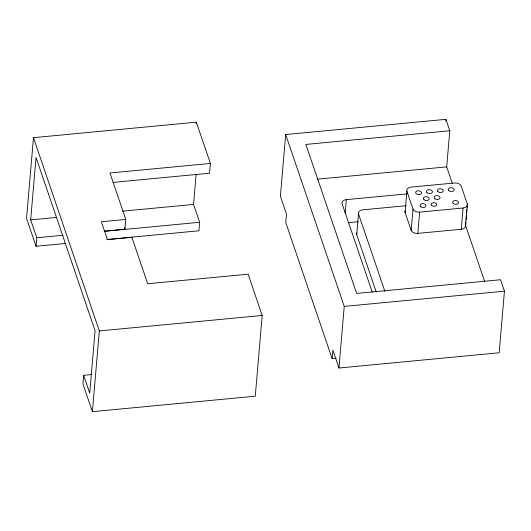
<?xml version="1.0" encoding="UTF-8"?>
<svg xmlns="http://www.w3.org/2000/svg" width="531" height="531" viewBox="0 0 531 531"><rect width="100%" height="100%" fill="white"/><g stroke="black" fill="none" stroke-linecap="round" stroke-linejoin="round"><path stroke-width="0.8" d="M113.236 182.379L209.553 173.219L210.389 163.448L196.331 122.183L33.473 137.668L26.55 218.4L36.048 246.265L65.658 243.45M36.048 246.265L36.772 237.769L30.685 219.9L36.042 157.441L95.082 330.713L89.726 393.172L83.639 375.311L91.87 374.528M83.639 375.311L82.916 383.807L92.407 411.671L255.265 396.192L262.188 315.46L248.123 274.195L147.698 283.746L131.874 237.304L107.441 239.62L101.355 221.759L125.787 219.436L124.944 229.213L104.587 231.144M92.407 411.671L99.33 330.939L33.473 137.668M196.185 123.836L196.331 122.183M106.784 239.541L198.899 230.786L199.629 222.283L193.543 204.422L196.078 174.838M452.273 183.248L446.697 166.873L449.79 130.759L445.894 119.329L285.685 134.555L280.401 196.165L286.488 214.033L285.758 222.529L332.14 358.644L336.269 358.252M332.14 358.644L332.871 350.141L338.957 368.01L499.167 352.776L504.45 291.167L500.554 279.731L356.626 293.417L305.863 144.439L449.79 130.759M345.163 213.349L346.338 199.649L407.012 193.881M338.957 368.01L344.234 306.394L285.685 134.555M376.227 291.944L356.739 234.748L358.518 213.933A5.575 3.591 4.9 0 1 362.733 209.845L406.261 205.703M465.747 221.892L465.468 225.157A5.575 3.591 4.9 0 1 461.253 229.246L417.831 233.375A5.575 3.591 4.9 0 1 411.18 230.315L405.093 212.453L406.919 191.206A5.575 3.591 4.9 0 1 411.127 187.118L454.556 182.996A5.575 3.591 4.9 0 1 461.2 186.049L467.287 203.911L467.008 207.183M411.18 230.315L413.005 209.075L406.919 191.206M417.831 233.375L419.649 212.128A5.575 3.591 4.9 0 1 413.005 209.075M445.755 120.968L445.894 119.329M461.253 229.246L463.078 207.999A5.575 3.591 4.9 0 0 467.287 203.911M465.959 219.436L466.311 215.354M466.517 212.898L466.795 209.632M465.594 226.1L467.419 204.853M210.389 163.448L109.957 172.993L125.787 219.436M317.571 179.153L446.697 166.873M30.685 219.9L56.186 217.478M122.807 211.146L193.543 204.422M36.772 237.769L63.096 235.266M104.222 231.357L199.629 222.283M419.649 212.128L463.078 207.999M348.429 222.635L358.272 221.699M344.234 306.394L504.45 291.167M99.33 330.939L262.188 315.46M465.468 225.157L484.71 281.636M358.518 213.933L384.948 291.492M372.244 292.143L342.123 203.738A5.575 3.591 4.9 0 1 346.338 199.649M124.42 227.66L124.944 229.213M405.093 212.453A5.575 3.591 4.9 0 1 405.213 210.601M356.739 234.748A5.575 3.591 4.9 0 1 356.852 232.897M419.576 194.532L418.826 194.592A2.954 1.905 4.9 0 1 415.873 191.85A2.954 1.905 4.9 0 1 420.751 191.465A2.954 1.905 4.9 0 1 419.576 194.532M437.73 191.366L437.464 190.888A2.954 1.905 4.9 0 1 440.969 188.784A2.954 1.905 4.9 0 1 442.681 191.89A2.954 1.905 4.9 0 1 437.73 191.366M426.871 192.401L426.605 191.917A2.954 1.905 4.9 0 1 428.836 189.753A2.954 1.905 4.9 0 1 432.36 191.372L432.426 191.87A2.954 1.905 4.9 0 1 430.13 193.543A2.954 1.905 4.9 0 1 426.871 192.401M449.027 190.768A2.954 1.905 4.9 0 0 454.012 190.29A2.954 1.905 4.9 0 0 450.553 187.689A2.954 1.905 4.9 0 0 449.027 190.768M424.077 199.775A2.954 1.905 4.9 0 0 429.061 199.304A2.954 1.905 4.9 0 0 425.603 196.702A2.954 1.905 4.9 0 0 424.077 199.775M434.935 198.747A2.954 1.905 4.9 0 0 439.914 198.269A2.954 1.905 4.9 0 0 436.455 195.667A2.954 1.905 4.9 0 0 434.935 198.747M420.837 206.725A2.954 1.905 4.9 0 0 425.822 206.247A2.954 1.905 4.9 0 0 422.364 203.645A2.954 1.905 4.9 0 0 420.837 206.725M431.816 205.623A2.788 1.799 4.9 0 0 436.522 205.178A2.788 1.799 4.9 0 0 433.256 202.723A2.788 1.799 4.9 0 0 431.816 205.623M453.408 203.625A2.954 1.905 4.9 0 0 458.392 203.154A2.954 1.905 4.9 0 0 454.934 200.552A2.954 1.905 4.9 0 0 453.408 203.625"/></g></svg>
